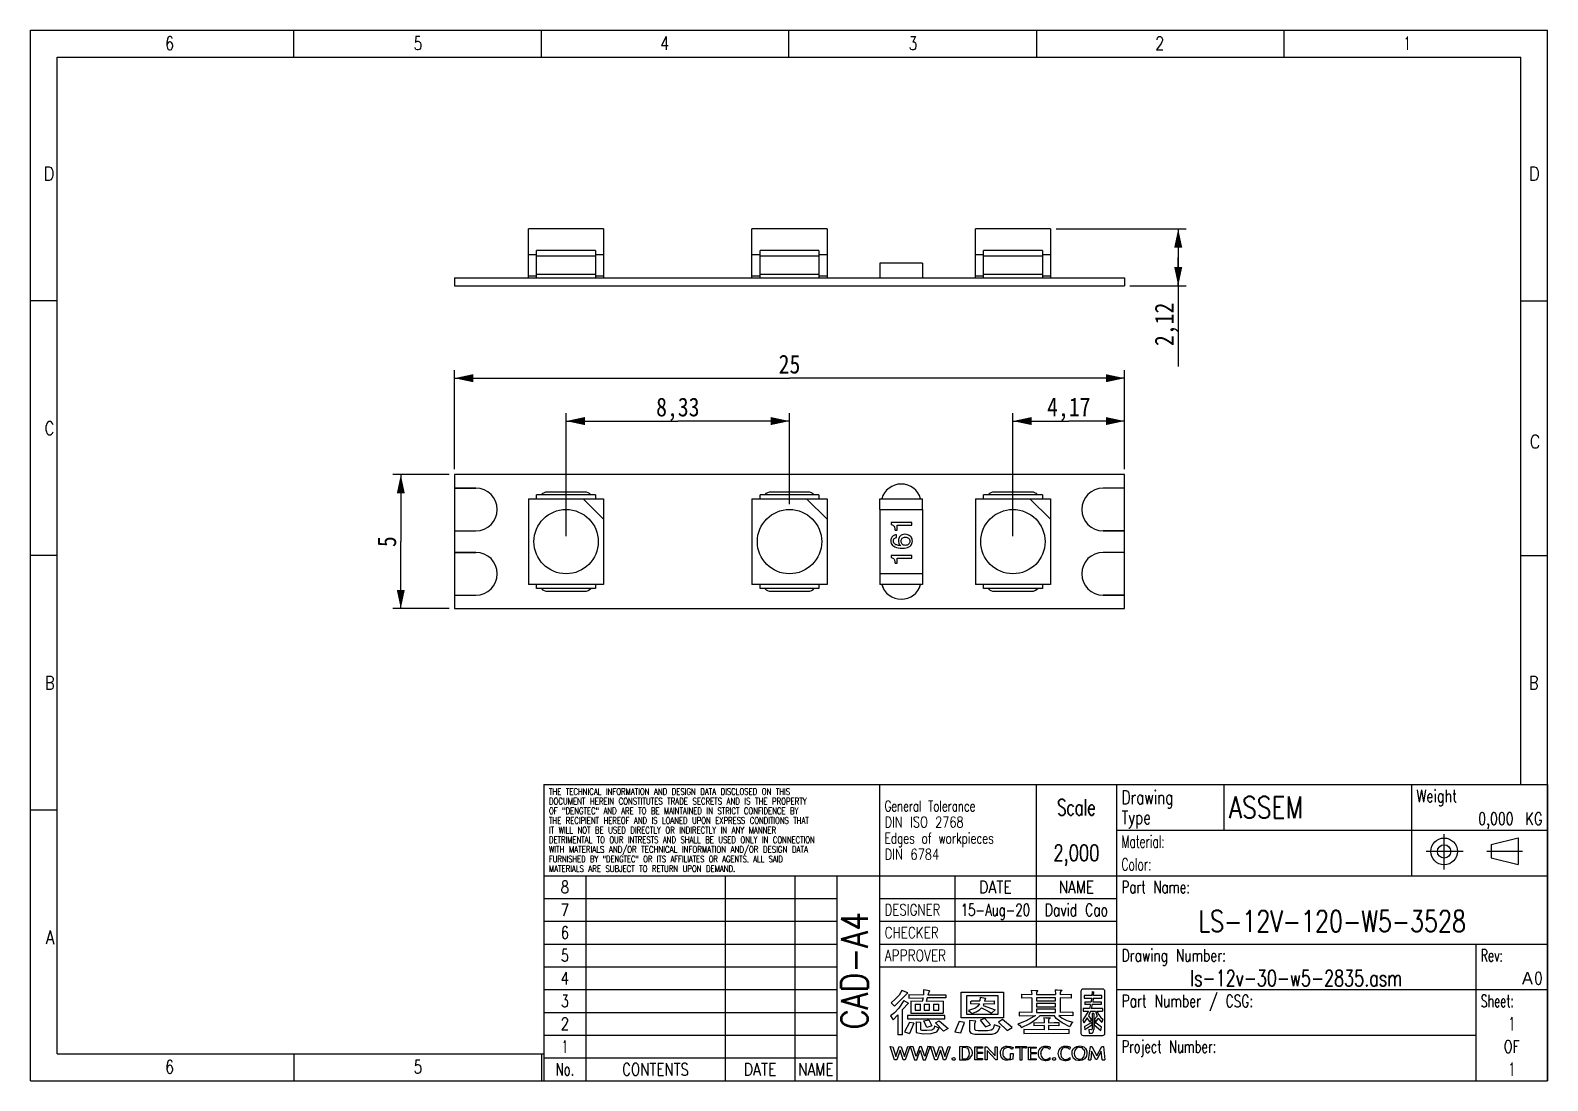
# Model space of a CAD drawing. Extents: x 1.4 to 58, y 1.4 to 40.6.
import ezdxf
from ezdxf.enums import TextEntityAlignment as Align

# ---------------------------------------------------------------- set-up
doc = ezdxf.new("R2010")
doc.units = 0
doc.header["$LTSCALE"] = 3.267
doc.layers.get('0').update_dxf_attribs({"linetype": 'CONTINUOUS'})
for name, color, linetype in [('38252', 7, 'CONTINUOUS'), ('LS-12V-120-W5-35284', 7, 'CONTINUOUS'), ('LS-12V-120-W5-35289', 7, 'CONTINUOUS'), ('LS-12V-120-W5-3528_PADS2', 7, 'CONTINUOUS'), ('LS-12V-120-W5-3528_PLATE2', 7, 'CONTINUOUS'), ('RES_1206_012', 7, 'CONTINUOUS'), ('RES_1206_032', 7, 'CONTINUOUS')]:
    doc.layers.add(name, color=color, linetype=linetype)
doc.styles.get("Standard").update_dxf_attribs({"font": 'SIMHEI.SHX', "width": 0.85})
doc.styles.add('TEXTSTYLE_2', font='TXT.TTF')
doc.styles.add('TEXTSTYLE_3', font='TXT.TTF')
doc.styles.add('TEXTSTYLE_4', font='TXT.TTF')
doc.styles.add('TEXTSTYLE_5', font='TXT.TTF')
doc.styles.add('TEXTSTYLE_6', font='TXT.TTF')
doc.styles.add('TEXTSTYLE_8', font='gdt', dxfattribs={"width": 0.55})
doc.dimstyles.get("Standard").update_dxf_attribs({"dimtxt": 2.5, "dimasz": 2.5, "dimexe": 1.25, "dimexo": 0.625, "dimtad": 1, "dimcen": 2.5, "dimazin": 3, "dimtfac": 1, "dimtmove": 0, "dimatfit": 3})

# ---------------------------------------------------------------- blocks, each defined once
blk = doc.blocks.new('SYMBOL_283_BL0', base_point=(37.478, 3.486))
at = {"layer": 'LS-12V-120-W5-35289', "color": 7}
for p, q in [((33.631, 4.186), (34.13, 4.684)), ((33.81, 4.594), (33.666, 4.438)), ((33.91, 4.761), (33.81, 4.594)), ((34.13, 4.684), (33.91, 4.761)), ((34.174, 4.612), (34.174, 4.485)), ((34.174, 4.612), (34.717, 4.603)), ((34.718, 4.79), (34.717, 4.603)), ((34.945, 4.759), (34.718, 4.79)), ((34.945, 4.759), (34.882, 4.603)), ((34.882, 4.603), (35.548, 4.608)), ((35.548, 4.608), (35.548, 4.486)), ((36.123, 3.751), (36.128, 4.699)), ((36.128, 4.699), (37.701, 4.702)), ((36.325, 4.572), (36.325, 3.877)), ((37.499, 4.572), (36.325, 4.572)), ((37.499, 3.877), (37.499, 4.572)), ((37.701, 4.702), (37.701, 3.751)), ((38.37, 4.632), (38.754, 4.615)), ((38.37, 4.632), (38.37, 4.483)), ((38.731, 4.776), (38.754, 4.615)), ((38.731, 4.776), (38.891, 4.761)), ((38.891, 4.761), (38.985, 4.76)), ((38.93, 4.678), (38.929, 4.615)), ((38.929, 4.615), (39.642, 4.615)), ((38.943, 4.718), (38.93, 4.678)), ((38.985, 4.76), (38.943, 4.718)), ((39.628, 4.796), (39.642, 4.615)), ((39.628, 4.796), (39.698, 4.788)), ((39.698, 4.788), (39.808, 4.78)), ((39.808, 4.78), (39.894, 4.779)), ((39.827, 4.721), (39.813, 4.682)), ((39.813, 4.682), (39.813, 4.614)), ((39.813, 4.614), (40.228, 4.631)), ((39.894, 4.779), (39.827, 4.721)), ((40.228, 4.631), (40.228, 4.482)), ((40.59, 4.737), (40.59, 3.166)), ((41.404, 4.816), (40.67, 4.816)), ((40.997, 4.582), (40.708, 4.582)), ((40.708, 4.582), (40.708, 4.48)), ((41.008, 4.731), (40.997, 4.582)), ((41.008, 4.731), (41.067, 4.713)), ((41.056, 4.582), (41.067, 4.713)), ((41.366, 4.582), (41.056, 4.582)), ((41.366, 4.48), (41.366, 4.582)), ((41.483, 3.166), (41.483, 4.737)), ((33.666, 4.438), (33.505, 4.309)), ((33.505, 4.309), (33.631, 4.186)), ((33.799, 4.101), (33.632, 3.931)), ((33.982, 4.39), (33.799, 4.101)), ((33.933, 4.059), (34.152, 4.291)), ((33.933, 3.106), (33.933, 4.059)), ((33.982, 4.39), (34.152, 4.291)), ((34.175, 4.485), (34.7, 4.496)), ((34.245, 4.366), (34.243, 3.924)), ((34.668, 4.355), (34.245, 4.366)), ((34.401, 4.251), (34.401, 4.037)), ((34.403, 4.251), (34.602, 4.251)), ((34.403, 4.037), (34.602, 4.037)), ((34.602, 4.037), (34.602, 4.251)), ((34.7, 4.497), (34.668, 4.355)), ((34.746, 4.251), (34.746, 4.037)), ((34.746, 4.251), (34.944, 4.251)), ((34.746, 4.037), (34.944, 4.037)), ((34.849, 4.495), (34.816, 4.354)), ((35.456, 4.365), (34.816, 4.354)), ((35.548, 4.486), (34.849, 4.495)), ((34.944, 4.037), (34.944, 4.251)), ((35.092, 4.251), (35.092, 4.037)), ((35.095, 4.251), (35.293, 4.251)), ((35.095, 4.037), (35.293, 4.037)), ((35.293, 4.037), (35.293, 4.251)), ((35.456, 4.365), (35.454, 3.924)), ((36.513, 4.05), (36.392, 4.021)), ((36.392, 4.021), (36.47, 3.962)), ((36.474, 4.364), (36.474, 4.262)), ((36.801, 4.272), (36.488, 4.259)), ((36.49, 4.383), (36.817, 4.381)), ((36.652, 4.104), (36.513, 4.05)), ((36.52, 3.907), (36.676, 3.968)), ((36.744, 4.177), (36.652, 4.104)), ((36.676, 3.968), (36.805, 4.046)), ((36.801, 4.272), (36.744, 4.177)), ((36.805, 4.046), (36.876, 4.114)), ((36.826, 4.512), (36.817, 4.381)), ((36.826, 4.512), (37.024, 4.484)), ((36.876, 4.114), (36.977, 4.072)), ((36.964, 4.272), (36.937, 4.206)), ((36.937, 4.206), (37.394, 4.046)), ((37.357, 4.259), (36.964, 4.272)), ((36.977, 4.072), (37.135, 3.995)), ((37.024, 4.484), (36.99, 4.372)), ((36.99, 4.372), (37.357, 4.384)), ((37.135, 3.995), (37.26, 3.921)), ((37.26, 3.921), (37.394, 4.046)), ((37.357, 4.384), (37.357, 4.259)), ((38.755, 4.497), (38.37, 4.483)), ((38.755, 4.497), (38.755, 3.942)), ((39.642, 4.497), (38.929, 4.497)), ((38.929, 4.497), (38.929, 4.382)), ((38.929, 4.382), (39.642, 4.382)), ((39.642, 4.286), (38.929, 4.286)), ((38.929, 4.286), (38.929, 4.161)), ((38.929, 4.161), (39.642, 4.161)), ((39.642, 4.065), (38.929, 4.065)), ((38.929, 4.065), (38.929, 3.943)), ((39.642, 4.382), (39.642, 4.497)), ((39.642, 4.161), (39.642, 4.286)), ((39.642, 3.943), (39.642, 4.065)), ((40.228, 4.482), (39.813, 4.497)), ((39.813, 4.497), (39.813, 3.942)), ((40.871, 3.988), (40.666, 3.67)), ((40.905, 4.091), (40.679, 4.091)), ((40.679, 4.091), (40.679, 3.988)), ((40.679, 3.988), (40.871, 3.988)), ((40.708, 4.48), (40.986, 4.48)), ((40.734, 4.347), (40.967, 4.347)), ((40.734, 4.347), (40.734, 4.244)), ((40.948, 4.244), (40.734, 4.244)), ((40.943, 3.988), (40.867, 3.817)), ((40.948, 4.244), (40.905, 4.091)), ((40.943, 3.988), (41.128, 3.988)), ((40.986, 4.48), (40.967, 4.347)), ((41.011, 4.244), (40.974, 4.091)), ((41.396, 4.091), (40.974, 4.091)), ((41.341, 4.244), (41.011, 4.244)), ((41.045, 4.48), (41.028, 4.347)), ((41.028, 4.347), (41.341, 4.347)), ((41.045, 4.48), (41.366, 4.48)), ((41.128, 3.988), (41.193, 3.806)), ((41.189, 3.988), (41.255, 3.856)), ((41.189, 3.988), (41.396, 3.988)), ((41.341, 4.347), (41.341, 4.244)), ((41.396, 4.091), (41.396, 3.988)), ((33.632, 3.931), (33.483, 3.816)), ((33.483, 3.816), (33.582, 3.675)), ((33.582, 3.675), (33.761, 3.859)), ((33.761, 3.859), (33.761, 3.106)), ((34.199, 3.573), (34.009, 3.221)), ((35.515, 3.827), (34.118, 3.829)), ((34.118, 3.829), (34.118, 3.702)), ((34.118, 3.702), (35.515, 3.705)), ((34.355, 3.551), (34.199, 3.573)), ((34.355, 3.551), (34.201, 3.165)), ((34.243, 3.924), (35.454, 3.924)), ((34.441, 3.597), (34.602, 3.587)), ((34.441, 3.597), (34.441, 3.196)), ((34.602, 3.587), (34.602, 3.301)), ((34.734, 3.635), (34.911, 3.676)), ((34.847, 3.389), (34.734, 3.635)), ((35.032, 3.442), (34.847, 3.389)), ((34.911, 3.676), (35.032, 3.442)), ((35.123, 3.429), (35.102, 3.33)), ((35.298, 3.36), (35.123, 3.429)), ((35.161, 3.553), (35.306, 3.636)), ((35.464, 3.244), (35.161, 3.553)), ((35.306, 3.636), (35.639, 3.351)), ((35.515, 3.707), (35.515, 3.827)), ((36.048, 3.611), (35.882, 3.224)), ((36.245, 3.575), (36.048, 3.611)), ((36.107, 3.188), (36.244, 3.573)), ((37.701, 3.751), (36.123, 3.751)), ((36.325, 3.877), (37.499, 3.877)), ((36.435, 3.645), (36.437, 3.253)), ((36.67, 3.624), (36.435, 3.645)), ((36.47, 3.962), (36.52, 3.907)), ((36.63, 3.537), (36.67, 3.624)), ((36.636, 3.314), (36.63, 3.537)), ((37.011, 3.722), (36.829, 3.662)), ((36.829, 3.662), (37.03, 3.405)), ((37.218, 3.478), (37.011, 3.722)), ((37.03, 3.405), (37.218, 3.478)), ((37.352, 3.489), (37.328, 3.373)), ((37.575, 3.406), (37.355, 3.488)), ((37.492, 3.244), (37.575, 3.406)), ((37.668, 3.678), (37.521, 3.588)), ((37.521, 3.588), (37.84, 3.271)), ((38.023, 3.38), (37.668, 3.678)), ((38.577, 3.642), (38.23, 3.506)), ((38.23, 3.506), (38.301, 3.467)), ((38.755, 3.942), (38.287, 3.959)), ((38.287, 3.959), (38.287, 3.815)), ((38.287, 3.815), (38.889, 3.833)), ((38.301, 3.467), (38.378, 3.385)), ((38.379, 3.385), (38.679, 3.534)), ((38.889, 3.833), (38.577, 3.642)), ((38.679, 3.534), (38.951, 3.72)), ((38.83, 3.577), (39.218, 3.563)), ((38.83, 3.577), (38.83, 3.444)), ((39.218, 3.459), (38.83, 3.444)), ((38.929, 3.943), (39.642, 3.943)), ((38.951, 3.72), (39.052, 3.818)), ((39.603, 3.818), (39.052, 3.818)), ((39.201, 3.755), (39.216, 3.621)), ((39.201, 3.755), (39.276, 3.748)), ((39.216, 3.621), (39.218, 3.563)), ((39.218, 3.459), (39.218, 3.296)), ((39.276, 3.748), (39.386, 3.744)), ((39.386, 3.658), (39.385, 3.564)), ((39.385, 3.564), (39.591, 3.568)), ((39.768, 3.444), (39.385, 3.458)), ((39.385, 3.458), (39.385, 3.296)), ((39.386, 3.744), (39.451, 3.742)), ((39.398, 3.694), (39.386, 3.658)), ((39.451, 3.742), (39.398, 3.694)), ((39.591, 3.568), (39.768, 3.576)), ((39.668, 3.726), (39.603, 3.818)), ((39.885, 3.557), (39.668, 3.726)), ((39.762, 3.833), (39.885, 3.729)), ((40.29, 3.814), (39.762, 3.833)), ((39.768, 3.576), (39.768, 3.444)), ((40.29, 3.959), (39.813, 3.942)), ((39.885, 3.729), (40.06, 3.643)), ((40.174, 3.412), (39.885, 3.557)), ((40.06, 3.643), (40.293, 3.585)), ((40.195, 3.47), (40.174, 3.412)), ((40.24, 3.536), (40.195, 3.47)), ((40.293, 3.585), (40.24, 3.536)), ((40.29, 3.959), (40.29, 3.814)), ((40.666, 3.67), (40.7, 3.561)), ((40.827, 3.739), (40.7, 3.561)), ((40.722, 3.416), (40.981, 3.576)), ((40.722, 3.416), (40.74, 3.302)), ((40.994, 3.47), (40.74, 3.302)), ((40.933, 3.587), (40.827, 3.739)), ((40.867, 3.817), (40.968, 3.685)), ((40.968, 3.685), (40.933, 3.587)), ((40.981, 3.576), (40.994, 3.47)), ((41.071, 3.908), (41.014, 3.908)), ((41.014, 3.908), (41.014, 3.381)), ((41.071, 3.908), (41.071, 3.314)), ((41.105, 3.578), (41.082, 3.48)), ((41.082, 3.48), (41.329, 3.277)), ((41.193, 3.806), (41.098, 3.693)), ((41.098, 3.693), (41.129, 3.598)), ((41.356, 3.397), (41.105, 3.578)), ((41.237, 3.732), (41.129, 3.598)), ((41.237, 3.732), (41.293, 3.656)), ((41.255, 3.856), (41.332, 3.762)), ((41.293, 3.656), (41.372, 3.574)), ((41.329, 3.277), (41.356, 3.397)), ((41.332, 3.762), (41.408, 3.701)), ((41.408, 3.701), (41.372, 3.574)), ((33.933, 3.106), (33.761, 3.106)), ((34.013, 3.22), (34.201, 3.165)), ((34.441, 3.196), (34.711, 3.154)), ((34.671, 3.276), (34.602, 3.301)), ((34.847, 3.269), (34.671, 3.276)), ((34.711, 3.154), (35.001, 3.158)), ((35.022, 3.279), (34.847, 3.269)), ((35.001, 3.158), (35.216, 3.224)), ((35.102, 3.33), (35.022, 3.279)), ((35.216, 3.224), (35.298, 3.36)), ((35.639, 3.351), (35.464, 3.244)), ((35.882, 3.224), (36.107, 3.188)), ((36.437, 3.253), (36.479, 3.179)), ((36.479, 3.179), (36.633, 3.138)), ((36.633, 3.138), (37.276, 3.14)), ((36.667, 3.278), (36.636, 3.314)), ((36.754, 3.262), (36.667, 3.278)), ((37.108, 3.261), (36.754, 3.262)), ((37.245, 3.28), (37.108, 3.261)), ((37.301, 3.317), (37.245, 3.28)), ((37.276, 3.14), (37.398, 3.168)), ((37.328, 3.373), (37.301, 3.317)), ((37.398, 3.168), (37.492, 3.244)), ((37.84, 3.271), (38.029, 3.383)), ((39.218, 3.296), (38.464, 3.311)), ((38.464, 3.311), (38.464, 3.165)), ((38.464, 3.165), (39.37, 3.179)), ((39.37, 3.179), (40.146, 3.165)), ((40.146, 3.311), (39.385, 3.296)), ((40.146, 3.165), (40.146, 3.311)), ((40.67, 3.086), (41.404, 3.086)), ((40.973, 3.295), (40.883, 3.307)), ((40.883, 3.307), (40.892, 3.175)), ((40.892, 3.175), (41.004, 3.172)), ((40.996, 3.306), (40.973, 3.295)), ((41.009, 3.33), (40.996, 3.306)), ((41.004, 3.172), (41.047, 3.216)), ((41.014, 3.381), (41.009, 3.33)), ((41.047, 3.216), (41.071, 3.314)), ((33.473, 2.67), (33.561, 2.669)), ((33.632, 2.174), (33.473, 2.67)), ((33.576, 2.669), (33.688, 2.298)), ((33.688, 2.298), (33.814, 2.67)), ((33.841, 2.54), (33.718, 2.174)), ((33.814, 2.67), (33.889, 2.669)), ((33.957, 2.174), (33.841, 2.54)), ((33.889, 2.669), (34.011, 2.303)), ((34.011, 2.303), (34.129, 2.67)), ((34.208, 2.669), (34.037, 2.174)), ((34.129, 2.67), (34.208, 2.669)), ((34.226, 2.67), (34.385, 2.174)), ((34.328, 2.669), (34.226, 2.67)), ((34.441, 2.298), (34.328, 2.669)), ((34.567, 2.669), (34.441, 2.298)), ((34.471, 2.174), (34.593, 2.54)), ((34.642, 2.669), (34.567, 2.669)), ((34.593, 2.54), (34.71, 2.174)), ((34.764, 2.303), (34.642, 2.669)), ((34.881, 2.67), (34.764, 2.303)), ((34.79, 2.174), (34.961, 2.669)), ((34.961, 2.669), (34.881, 2.67)), ((34.978, 2.67), (35.081, 2.669)), ((35.138, 2.174), (34.978, 2.67)), ((35.081, 2.669), (35.193, 2.298)), ((35.193, 2.298), (35.32, 2.67)), ((35.346, 2.54), (35.224, 2.174)), ((35.32, 2.67), (35.395, 2.669)), ((35.463, 2.174), (35.346, 2.54)), ((35.395, 2.669), (35.517, 2.303)), ((35.517, 2.303), (35.634, 2.67)), ((35.714, 2.669), (35.543, 2.174)), ((35.634, 2.67), (35.714, 2.669)), ((36.333, 2.67), (36.062, 2.669)), ((36.062, 2.669), (36.062, 2.181)), ((36.157, 2.634), (36.157, 2.214)), ((36.25, 2.633), (36.157, 2.633)), ((36.341, 2.619), (36.25, 2.633)), ((36.41, 2.654), (36.333, 2.67)), ((36.385, 2.589), (36.341, 2.619)), ((36.372, 2.254), (36.415, 2.329)), ((36.411, 2.532), (36.385, 2.589)), ((36.486, 2.599), (36.41, 2.654)), ((36.426, 2.462), (36.411, 2.532)), ((36.415, 2.329), (36.428, 2.425)), ((36.428, 2.425), (36.426, 2.462)), ((36.451, 2.24), (36.516, 2.339)), ((36.486, 2.599), (36.522, 2.526)), ((36.534, 2.442), (36.516, 2.339)), ((36.522, 2.526), (36.534, 2.442)), ((36.635, 2.663), (36.918, 2.663)), ((36.635, 2.181), (36.635, 2.663)), ((36.918, 2.617), (36.707, 2.617)), ((36.707, 2.617), (36.707, 2.458)), ((36.707, 2.458), (36.918, 2.458)), ((36.918, 2.413), (36.707, 2.413)), ((36.707, 2.413), (36.707, 2.224)), ((36.918, 2.663), (36.918, 2.617)), ((36.918, 2.458), (36.918, 2.413)), ((37.023, 2.181), (37.023, 2.669)), ((37.023, 2.669), (37.085, 2.669)), ((37.085, 2.669), (37.395, 2.328)), ((37.412, 2.181), (37.095, 2.532)), ((37.095, 2.532), (37.095, 2.181)), ((37.395, 2.328), (37.395, 2.669)), ((37.395, 2.669), (37.467, 2.669)), ((37.467, 2.669), (37.467, 2.181)), ((37.581, 2.484), (37.573, 2.414)), ((37.573, 2.414), (37.601, 2.292)), ((37.628, 2.585), (37.581, 2.484)), ((37.601, 2.292), (37.669, 2.214)), ((37.711, 2.648), (37.628, 2.585)), ((37.676, 2.47), (37.673, 2.422)), ((37.673, 2.422), (37.682, 2.35)), ((37.689, 2.52), (37.676, 2.47)), ((37.682, 2.35), (37.704, 2.296)), ((37.717, 2.57), (37.689, 2.52)), ((37.704, 2.296), (37.746, 2.243)), ((37.782, 2.67), (37.711, 2.648)), ((37.77, 2.615), (37.717, 2.57)), ((37.85, 2.643), (37.77, 2.615)), ((37.838, 2.678), (37.782, 2.67)), ((37.838, 2.678), (37.947, 2.673)), ((37.912, 2.637), (37.85, 2.643)), ((38.014, 2.575), (37.912, 2.637)), ((37.947, 2.673), (38.062, 2.634)), ((37.967, 2.224), (37.967, 2.408)), ((37.967, 2.408), (38.056, 2.408)), ((38.039, 2.575), (38.014, 2.575)), ((38.062, 2.634), (38.039, 2.575)), ((38.056, 2.408), (38.055, 2.202)), ((38.146, 2.674), (38.556, 2.675)), ((38.146, 2.674), (38.146, 2.623)), ((38.146, 2.623), (38.175, 2.623)), ((38.175, 2.623), (38.305, 2.639)), ((38.305, 2.639), (38.305, 2.174)), ((38.397, 2.174), (38.397, 2.639)), ((38.397, 2.639), (38.527, 2.623)), ((38.527, 2.623), (38.556, 2.623)), ((38.556, 2.675), (38.555, 2.626)), ((38.631, 2.656), (38.914, 2.656)), ((38.631, 2.174), (38.631, 2.656)), ((38.914, 2.61), (38.703, 2.61)), ((38.703, 2.61), (38.703, 2.451)), ((38.703, 2.451), (38.914, 2.451)), ((38.914, 2.406), (38.703, 2.406)), ((38.703, 2.406), (38.703, 2.217)), ((38.914, 2.656), (38.914, 2.61)), ((38.914, 2.451), (38.914, 2.406)), ((38.99, 2.419), (38.99, 2.418)), ((39.093, 2.418), (39.093, 2.427)), ((39.287, 2.675), (39.258, 2.674)), ((39.272, 2.644), (39.276, 2.644)), ((39.276, 2.644), (39.284, 2.643)), ((39.284, 2.643), (39.292, 2.642)), ((39.292, 2.642), (39.322, 2.635)), ((39.347, 2.671), (39.316, 2.673)), ((39.377, 2.668), (39.347, 2.671)), ((39.379, 2.606), (39.406, 2.584)), ((39.406, 2.584), (39.441, 2.584)), ((39.441, 2.584), (39.458, 2.64)), ((39.732, 2.419), (39.732, 2.418)), ((39.835, 2.418), (39.835, 2.427)), ((40.029, 2.675), (40, 2.674)), ((40.014, 2.644), (40.018, 2.644)), ((40.018, 2.644), (40.026, 2.643)), ((40.026, 2.643), (40.034, 2.642)), ((40.034, 2.642), (40.064, 2.635)), ((40.089, 2.671), (40.057, 2.673)), ((40.119, 2.668), (40.089, 2.671)), ((40.121, 2.606), (40.148, 2.584)), ((40.148, 2.584), (40.183, 2.584)), ((40.183, 2.584), (40.2, 2.64)), ((40.255, 2.494), (40.245, 2.418)), ((40.245, 2.418), (40.248, 2.372)), ((40.248, 2.372), (40.26, 2.322)), ((40.294, 2.575), (40.255, 2.494)), ((40.26, 2.322), (40.305, 2.248)), ((40.298, 2.579), (40.358, 2.641)), ((40.348, 2.423), (40.372, 2.522)), ((40.363, 2.324), (40.348, 2.423)), ((40.358, 2.641), (40.435, 2.675)), ((40.363, 2.324), (40.38, 2.285)), ((40.372, 2.522), (40.422, 2.605)), ((40.433, 2.226), (40.38, 2.285)), ((40.472, 2.642), (40.422, 2.605)), ((40.435, 2.675), (40.513, 2.686)), ((40.533, 2.656), (40.472, 2.642)), ((40.611, 2.681), (40.513, 2.686)), ((40.533, 2.656), (40.61, 2.637)), ((40.686, 2.285), (40.605, 2.208)), ((40.652, 2.609), (40.61, 2.637)), ((40.713, 2.649), (40.611, 2.681)), ((40.691, 2.562), (40.652, 2.609)), ((40.704, 2.324), (40.686, 2.285)), ((40.691, 2.562), (40.71, 2.521)), ((40.724, 2.423), (40.704, 2.324)), ((40.71, 2.521), (40.722, 2.473)), ((40.713, 2.649), (40.76, 2.606)), ((40.722, 2.473), (40.724, 2.423)), ((40.744, 2.23), (40.808, 2.315)), ((40.76, 2.606), (40.788, 2.569)), ((40.818, 2.496), (40.788, 2.569)), ((40.808, 2.315), (40.827, 2.408)), ((40.827, 2.408), (40.818, 2.496)), ((40.878, 2.174), (40.947, 2.675)), ((40.947, 2.675), (40.998, 2.675)), ((40.988, 2.496), (40.959, 2.174)), ((41.146, 2.185), (40.988, 2.496)), ((40.998, 2.675), (41.184, 2.321)), ((41.184, 2.321), (41.374, 2.675)), ((41.35, 2.502), (41.187, 2.185)), ((41.38, 2.174), (41.35, 2.502)), ((41.374, 2.675), (41.426, 2.675)), ((41.426, 2.675), (41.483, 2.174)), ((33.718, 2.174), (33.632, 2.174)), ((34.037, 2.174), (33.957, 2.174)), ((34.385, 2.174), (34.471, 2.174)), ((34.71, 2.174), (34.79, 2.174)), ((35.224, 2.174), (35.138, 2.174)), ((35.543, 2.174), (35.463, 2.174)), ((35.783, 2.206), (35.791, 2.239)), ((35.798, 2.177), (35.783, 2.206)), ((35.791, 2.239), (35.826, 2.258)), ((35.826, 2.168), (35.798, 2.177)), ((35.826, 2.258), (35.859, 2.259)), ((35.873, 2.171), (35.826, 2.168)), ((35.859, 2.259), (35.889, 2.244)), ((35.898, 2.192), (35.873, 2.171)), ((35.889, 2.244), (35.902, 2.221)), ((35.902, 2.221), (35.898, 2.192)), ((36.062, 2.181), (36.296, 2.181)), ((36.157, 2.214), (36.234, 2.214)), ((36.234, 2.214), (36.312, 2.221)), ((36.302, 2.181), (36.367, 2.191)), ((36.312, 2.221), (36.372, 2.254)), ((36.367, 2.191), (36.451, 2.24)), ((36.918, 2.181), (36.635, 2.181)), ((36.707, 2.224), (36.918, 2.224)), ((36.918, 2.224), (36.918, 2.181)), ((37.095, 2.181), (37.023, 2.181)), ((37.467, 2.181), (37.412, 2.181)), ((37.669, 2.214), (37.766, 2.175)), ((37.808, 2.207), (37.746, 2.243)), ((37.766, 2.175), (37.845, 2.17)), ((37.866, 2.196), (37.808, 2.207)), ((37.96, 2.179), (37.845, 2.17)), ((37.919, 2.203), (37.866, 2.196)), ((37.919, 2.203), (37.967, 2.224)), ((38.055, 2.202), (37.96, 2.179)), ((38.305, 2.174), (38.397, 2.174)), ((38.914, 2.174), (38.631, 2.174)), ((38.703, 2.217), (38.914, 2.217)), ((38.914, 2.217), (38.914, 2.174)), ((39.25, 2.156), (39.279, 2.156)), ((39.279, 2.156), (39.299, 2.157)), ((39.299, 2.157), (39.319, 2.159)), ((39.319, 2.159), (39.339, 2.163)), ((39.339, 2.163), (39.36, 2.167)), ((39.36, 2.167), (39.365, 2.169)), ((39.365, 2.169), (39.371, 2.17)), ((39.371, 2.17), (39.401, 2.18)), ((39.401, 2.18), (39.411, 2.185)), ((39.411, 2.185), (39.421, 2.19)), ((39.447, 2.247), (39.418, 2.246)), ((39.421, 2.19), (39.431, 2.196)), ((39.431, 2.196), (39.441, 2.202)), ((39.441, 2.202), (39.447, 2.247)), ((39.528, 2.198), (39.531, 2.23)), ((39.541, 2.177), (39.528, 2.198)), ((39.531, 2.23), (39.547, 2.251)), ((39.57, 2.168), (39.541, 2.177)), ((39.547, 2.251), (39.57, 2.258)), ((39.57, 2.258), (39.602, 2.259)), ((39.601, 2.168), (39.57, 2.168)), ((39.616, 2.171), (39.601, 2.168)), ((39.602, 2.259), (39.626, 2.25)), ((39.636, 2.185), (39.616, 2.171)), ((39.626, 2.25), (39.643, 2.23)), ((39.646, 2.212), (39.636, 2.185)), ((39.643, 2.23), (39.646, 2.212)), ((39.992, 2.156), (40.021, 2.156)), ((40.021, 2.156), (40.041, 2.157)), ((40.041, 2.157), (40.061, 2.159)), ((40.061, 2.159), (40.081, 2.163)), ((40.081, 2.163), (40.102, 2.167)), ((40.102, 2.167), (40.107, 2.169)), ((40.107, 2.169), (40.113, 2.17)), ((40.113, 2.17), (40.143, 2.18)), ((40.143, 2.18), (40.153, 2.185)), ((40.153, 2.185), (40.163, 2.19)), ((40.188, 2.247), (40.16, 2.246)), ((40.163, 2.19), (40.173, 2.196)), ((40.173, 2.196), (40.183, 2.202)), ((40.183, 2.202), (40.188, 2.247)), ((40.305, 2.248), (40.335, 2.222)), ((40.335, 2.222), (40.402, 2.183)), ((40.402, 2.183), (40.485, 2.163)), ((40.537, 2.19), (40.433, 2.226)), ((40.485, 2.163), (40.556, 2.162)), ((40.605, 2.208), (40.537, 2.19)), ((40.556, 2.162), (40.654, 2.179)), ((40.654, 2.179), (40.701, 2.201)), ((40.701, 2.201), (40.744, 2.23)), ((40.878, 2.174), (40.959, 2.174)), ((41.187, 2.185), (41.146, 2.185)), ((41.38, 2.174), (41.483, 2.174))]:
    blk.add_line(p, q, dxfattribs=at)
for centre, radius, start, end in [((40.67, 4.737), 0.0799, 90, 180), ((41.404, 4.737), 0.0799, 0, 90), ((40.67, 3.166), 0.0799, 180, 270), ((41.404, 3.166), 0.0799, 270, 360), ((39.24, 2.421), 0.25, 158.0467, 180.3952), ((39.282, 2.413), 0.293, 179.1046, 200.8922), ((39.26, 2.41), 0.273, 136.7287, 157.5392), ((39.236, 2.405), 0.246, 202.8963, 250.0701), ((39.23, 2.439), 0.232, 111.1471, 136.841), ((39.349, 2.431), 0.256, 160.119, 180.9693), ((39.442, 2.42), 0.349, 180.1894, 197.9684), ((39.29, 2.45), 0.194, 135.1351, 159.4747), ((39.258, 2.36), 0.155, 197.9155, 229.0523), ((39.253, 2.37), 0.304, 89.1542, 110.4525), ((39.291, 2.452), 0.194, 95.5685, 135.5687), ((39.297, 2.743), 0.0691, 260.9564, 273.018), ((39.312, 2.748), 0.075, 261.6919, 272.7717), ((39.258, 2.437), 0.207, 63.4314, 72.1964), ((39.257, 2.435), 0.209, 54.3712, 63.3981), ((39.337, 2.406), 0.265, 68.5873, 81.3424), ((39.369, 2.497), 0.168, 58.0891, 67.5455), ((39.982, 2.421), 0.25, 158.0467, 180.3952), ((40.024, 2.413), 0.293, 179.1046, 200.8922), ((40.002, 2.41), 0.273, 136.7287, 157.5392), ((39.978, 2.405), 0.246, 202.8963, 250.0701), ((39.972, 2.439), 0.232, 111.1471, 136.841), ((40.091, 2.431), 0.256, 160.119, 180.9693), ((40.184, 2.42), 0.349, 180.1894, 197.9684), ((40.032, 2.45), 0.194, 135.1351, 159.4747), ((40, 2.36), 0.155, 197.9155, 229.0523), ((39.995, 2.37), 0.304, 89.1542, 110.4525), ((40.033, 2.452), 0.194, 95.5685, 135.5687), ((40.039, 2.743), 0.0691, 260.9564, 273.018), ((40.054, 2.748), 0.075, 261.6919, 272.7717), ((40, 2.437), 0.208, 54.329, 72.1869), ((40.079, 2.406), 0.265, 68.5873, 81.3424), ((40.111, 2.497), 0.168, 58.0891, 67.5455), ((39.248, 2.441), 0.285, 250.2982, 270.5014), ((39.302, 2.411), 0.223, 229.1447, 246.9842), ((39.291, 2.389), 0.198, 247.3414, 266.3689), ((39.259, 2.453), 0.263, 274.3561, 282.4978), ((39.267, 2.417), 0.226, 282.3564, 291.9904), ((39.267, 2.431), 0.239, 290.9261, 300.3826), ((39.28, 2.41), 0.214, 300.1226, 310.0864), ((39.99, 2.441), 0.285, 250.2982, 270.5014), ((40.044, 2.411), 0.223, 229.1447, 246.9842), ((40.033, 2.389), 0.198, 247.3414, 266.3689), ((40.001, 2.453), 0.263, 274.3561, 282.4978), ((40.009, 2.417), 0.226, 282.3564, 291.9904), ((40.008, 2.431), 0.239, 290.9261, 300.3826), ((40.022, 2.41), 0.214, 300.1226, 310.0864)]:
    blk.add_arc(centre, radius, start, end, dxfattribs=at)
blk = doc.blocks.new('_FILLED')
at = {"color": 0, "linetype": 'BYBLOCK'}
blk.add_solid([(0, 0), (-1, 0.214), (-1, -0.214)], dxfattribs=at)
blk = doc.blocks.new('*D0')
at = {"layer": 'LS-12V-120-W5-35284', "color": 3}
for p, q in [((17.219, 24.217), (17.219, 27.917)), ((42.219, 24.217), (42.219, 27.917)), ((17.219, 27.617), (29.719, 27.617)), ((42.219, 27.617), (29.719, 27.617))]:
    blk.add_line(p, q, dxfattribs=at)
at = {"layer": 'LS-12V-120-W5-35284', "color": 3, "xscale": 0.7, "yscale": 0.7, "zscale": 0.7}
for p, rotation in [((17.219, 27.617), 180), ((42.219, 27.617), 360)]:
    blk.add_blockref('_FILLED', p, dxfattribs=dict(at, rotation=rotation))
at = {"layer": 'LS-12V-120-W5-35284', "color": 3, "width": 0.85}
blk.add_text('25', height=0.7, dxfattribs=at).set_placement((29.719, 27.792), align=Align.CENTER)
blk = doc.blocks.new('*D1')
at = {"layer": 'LS-12V-120-W5-35284', "color": 3}
for p, q in [((17.019, 24.017), (14.919, 24.017)), ((15.219, 24.017), (15.219, 21.517)), ((15.219, 19.017), (15.219, 21.517)), ((17.019, 19.017), (14.919, 19.017))]:
    blk.add_line(p, q, dxfattribs=at)
at = {"layer": 'LS-12V-120-W5-35284', "color": 3, "xscale": 0.7, "yscale": 0.7, "zscale": 0.7}
for p, rotation in [((15.219, 24.017), 90), ((15.219, 19.017), 270)]:
    blk.add_blockref('_FILLED', p, dxfattribs=dict(at, rotation=rotation))
at = {"layer": 'LS-12V-120-W5-35284', "color": 3, "width": 0.85}
blk.add_text('5', height=0.7, rotation=90, dxfattribs=at).set_placement((15.044, 21.517), align=Align.CENTER)
blk = doc.blocks.new('*D2')
at = {"layer": 'LS-12V-120-W5-35284', "color": 3}
for p, q in [((38.053, 21.717), (38.053, 26.317)), ((42.219, 24.217), (42.219, 26.317)), ((38.053, 26.017), (40.136, 26.017)), ((42.219, 26.017), (40.136, 26.017))]:
    blk.add_line(p, q, dxfattribs=at)
at = {"layer": 'LS-12V-120-W5-35284', "color": 3, "xscale": 0.7, "yscale": 0.7, "zscale": 0.7, "rotation": 180}
blk.add_blockref('_FILLED', (38.053, 26.017), dxfattribs=at)
at = {"layer": 'LS-12V-120-W5-35284', "color": 3, "xscale": 0.7, "yscale": 0.7, "zscale": 0.7}
blk.add_blockref('_FILLED', (42.219, 26.017), dxfattribs=at)
at = {"layer": 'LS-12V-120-W5-35284', "color": 3, "width": 0.85}
blk.add_text('4,17', height=0.7, dxfattribs=at).set_placement((40.136, 26.192), align=Align.CENTER)
blk = doc.blocks.new('*D3')
at = {"layer": 'LS-12V-120-W5-35284', "color": 3}
for p, q in [((21.386, 21.717), (21.386, 26.317)), ((29.719, 22.917), (29.719, 26.317)), ((21.386, 26.017), (25.553, 26.017)), ((29.719, 26.017), (25.553, 26.017))]:
    blk.add_line(p, q, dxfattribs=at)
at = {"layer": 'LS-12V-120-W5-35284', "color": 3, "xscale": 0.7, "yscale": 0.7, "zscale": 0.7, "rotation": 180}
blk.add_blockref('_FILLED', (21.386, 26.017), dxfattribs=at)
at = {"layer": 'LS-12V-120-W5-35284', "color": 3, "xscale": 0.7, "yscale": 0.7, "zscale": 0.7}
blk.add_blockref('_FILLED', (29.719, 26.017), dxfattribs=at)
at = {"layer": 'LS-12V-120-W5-35284', "color": 3, "width": 0.85}
blk.add_text('8,33', height=0.7, dxfattribs=at).set_placement((25.553, 26.192), align=Align.CENTER)
blk = doc.blocks.new('*D4')
at = {"layer": 'LS-12V-120-W5-35284', "color": 3}
for p, q in [((39.669, 33.189), (44.519, 33.189)), ((44.219, 33.189), (44.219, 32.127)), ((44.219, 31.064), (44.219, 32.127)), ((44.219, 32.127), (44.219, 28.057)), ((42.419, 31.064), (44.519, 31.064))]:
    blk.add_line(p, q, dxfattribs=at)
at = {"layer": 'LS-12V-120-W5-35284', "color": 3, "xscale": 0.7, "yscale": 0.7, "zscale": 0.7}
for p, rotation in [((44.219, 33.189), 90), ((44.219, 31.064), 270)]:
    blk.add_blockref('_FILLED', p, dxfattribs=dict(at, rotation=rotation))
at = {"layer": 'LS-12V-120-W5-35284', "color": 3, "width": 0.85}
blk.add_text('2,12', height=0.7, rotation=90, dxfattribs=at).set_placement((44.044, 30.437), align=Align.RIGHT)

msp = doc.modelspace()

# ---------------------------------------------------------------- linework, layer by layer
at = {"layer": '38252', "color": 7}
for p, q in [((19.986, 31.364), (19.986, 33.189)), ((22.786, 33.189), (19.986, 33.189)), ((22.786, 33.189), (22.786, 31.364)), ((28.319, 31.364), (28.319, 33.189)), ((31.119, 33.189), (28.319, 33.189)), ((31.119, 33.189), (31.119, 31.364)), ((39.453, 33.189), (36.653, 33.189)), ((36.653, 31.364), (36.653, 33.189)), ((39.453, 33.189), (39.453, 31.364)), ((20.286, 31.364), (20.286, 32.383)), ((22.486, 32.383), (20.286, 32.383)), ((22.486, 32.383), (22.486, 31.364)), ((28.619, 31.364), (28.619, 32.383)), ((30.819, 32.383), (28.619, 32.383)), ((30.819, 32.383), (30.819, 31.364)), ((39.153, 32.383), (36.953, 32.383)), ((36.953, 31.364), (36.953, 32.383)), ((39.153, 32.383), (39.153, 31.364)), ((19.986, 32.239), (20.286, 32.239)), ((20.286, 32.189), (22.486, 32.189)), ((22.486, 32.239), (22.786, 32.239)), ((28.319, 32.239), (28.619, 32.239)), ((28.619, 32.189), (30.819, 32.189)), ((30.819, 32.239), (31.119, 32.239)), ((36.653, 32.239), (36.953, 32.239)), ((36.953, 32.189), (39.153, 32.189)), ((39.153, 32.239), (39.453, 32.239)), ((19.986, 31.44), (20.286, 31.44)), ((22.486, 31.489), (20.286, 31.489)), ((22.486, 31.44), (22.786, 31.44)), ((28.319, 31.44), (28.619, 31.44)), ((30.819, 31.489), (28.619, 31.489)), ((30.819, 31.44), (31.119, 31.44)), ((36.653, 31.44), (36.953, 31.44)), ((39.153, 31.489), (36.953, 31.489)), ((39.153, 31.44), (39.453, 31.44)), ((20.286, 23.117), (20.286, 23.267)), ((22.486, 23.267), (20.286, 23.267)), ((22.486, 23.267), (22.486, 23.117)), ((28.619, 23.117), (28.619, 23.267)), ((30.819, 23.267), (28.619, 23.267)), ((30.819, 23.267), (30.819, 23.117)), ((39.153, 23.267), (36.953, 23.267)), ((36.953, 23.117), (36.953, 23.267)), ((39.153, 23.267), (39.153, 23.117)), ((19.986, 23.117), (19.986, 19.917)), ((19.986, 23.117), (22.786, 23.117)), ((22.786, 22.351), (22.02, 23.117)), ((22.786, 23.117), (22.786, 19.917)), ((28.319, 23.117), (28.319, 19.917)), ((28.319, 23.117), (31.119, 23.117)), ((31.119, 22.351), (30.353, 23.117)), ((31.119, 23.117), (31.119, 19.917)), ((36.653, 23.117), (39.453, 23.117)), ((36.653, 23.117), (36.653, 19.917)), ((39.453, 22.351), (38.687, 23.117)), ((39.453, 23.117), (39.453, 19.917)), ((22.786, 19.917), (19.986, 19.917)), ((20.286, 19.767), (20.286, 19.917)), ((22.486, 19.917), (22.486, 19.767)), ((31.119, 19.917), (28.319, 19.917)), ((28.619, 19.767), (28.619, 19.917)), ((30.819, 19.917), (30.819, 19.767)), ((39.453, 19.917), (36.653, 19.917)), ((36.953, 19.767), (36.953, 19.917)), ((39.153, 19.917), (39.153, 19.767)), ((22.486, 19.767), (20.286, 19.767)), ((30.819, 19.767), (28.619, 19.767)), ((39.153, 19.767), (36.953, 19.767))]:
    msp.add_line(p, q, dxfattribs=at)
for centre in [(21.386, 21.517), (29.719, 21.517), (38.053, 21.517)]:
    msp.add_circle(centre, 1.2, dxfattribs=at)
at = {"layer": 'LS-12V-120-W5-35289', "color": 7}
for p, q in [((1.4, 1.4), (1.4, 40.6)), ((1.4, 40.6), (58, 40.6)), ((11.233, 39.6), (11.233, 40.6)), ((20.467, 39.6), (20.467, 40.6)), ((29.7, 39.6), (29.7, 40.6)), ((38.933, 40.6), (38.933, 39.6)), ((48.167, 39.6), (48.167, 40.6)), ((58, 1.4), (58, 40.6)), ((2.4, 2.4), (2.4, 39.6)), ((2.4, 39.6), (57, 39.6)), ((57, 12.45), (57, 39.6)), ((2.4, 30.5), (1.4, 30.5)), ((57, 30.5), (58, 30.5)), ((2.4, 21), (1.4, 21)), ((57, 21), (58, 21)), ((2.4, 11.5), (1.4, 11.5)), ((2.4, 2.4), (20.56, 2.4)), ((11.233, 2.4), (11.233, 1.4)), ((20.467, 2.4), (20.467, 1.4)), ((1.4, 1.4), (58, 1.4))]:
    msp.add_line(p, q, dxfattribs=at)
at = {"layer": 'LS-12V-120-W5-35289', "color": 3}
for p, q in [((20.56, 12.45), (58, 12.45)), ((20.56, 12.45), (20.56, 1.4)), ((33.08, 12.45), (33.08, 1.4)), ((38.92, 12.45), (38.92, 5.65)), ((41.92, 12.45), (41.92, 1.4)), ((45.92, 12.45), (45.92, 10.75)), ((52.92, 12.45), (52.92, 9.05)), ((58, 12.45), (58, 1.4)), ((41.92, 10.75), (58, 10.75)), ((54.143, 9.283), (54.14, 10.596)), ((55.899, 10.212), (56.899, 10.462)), ((55.899, 10.212), (55.899, 9.712)), ((56.899, 10.462), (56.899, 9.462)), ((54.843, 9.955), (53.473, 9.955)), ((57.06, 9.955), (55.73, 9.955)), ((55.899, 9.712), (56.899, 9.462)), ((20.56, 9.05), (58, 9.05)), ((22.12, 9.05), (22.12, 1.4)), ((27.32, 9.05), (27.32, 1.4)), ((29.92, 9.05), (29.92, 1.4)), ((31.48, 9.05), (31.48, 1.4)), ((35.88, 9.05), (35.88, 5.65)), ((20.56, 8.2), (31.48, 8.2)), ((33.08, 8.2), (41.92, 8.2)), ((20.56, 7.35), (31.48, 7.35)), ((33.08, 7.35), (41.92, 7.35)), ((20.56, 6.5), (31.48, 6.5)), ((33.08, 6.5), (58, 6.5)), ((55.32, 6.5), (55.32, 1.4)), ((20.56, 5.65), (31.48, 5.65)), ((33.08, 5.65), (41.92, 5.65)), ((20.56, 4.8), (31.48, 4.8)), ((41.92, 4.8), (58, 4.8)), ((20.56, 3.95), (31.48, 3.95)), ((20.56, 3.1), (31.48, 3.1)), ((41.92, 3.1), (55.32, 3.1)), ((20.56, 2.25), (31.48, 2.25)), ((20.56, 1.4), (58, 1.4))]:
    msp.add_line(p, q, dxfattribs=at)
for radius in [0.5, 0.25]:
    msp.add_circle((54.139, 9.955), radius, dxfattribs=at)
at = {"layer": 'LS-12V-120-W5-3528_PADS2', "color": 7}
for p, q in [((17.219, 23.517), (17.219, 21.917)), ((18.019, 23.517), (17.219, 23.517)), ((22.086, 23.367), (20.686, 23.367)), ((30.419, 23.367), (29.019, 23.367)), ((38.753, 23.367), (37.353, 23.367)), ((42.219, 23.517), (41.419, 23.517)), ((42.219, 21.917), (42.219, 23.517)), ((17.219, 21.917), (18.019, 21.917)), ((41.419, 21.917), (42.219, 21.917)), ((17.219, 21.117), (17.219, 19.517)), ((18.019, 21.117), (17.219, 21.117)), ((42.219, 21.117), (41.419, 21.117)), ((42.219, 19.517), (42.219, 21.117)), ((17.219, 19.517), (18.019, 19.517)), ((20.686, 19.667), (22.086, 19.667)), ((29.019, 19.667), (30.419, 19.667)), ((37.353, 19.667), (38.753, 19.667)), ((41.419, 19.517), (42.219, 19.517))]:
    msp.add_line(p, q, dxfattribs=at)
for centre, radius, start, end in [((18.019, 22.717), 0.8, 270, 90), ((20.686, 23.067), 0.3, 90, 137.7572), ((22.086, 23.067), 0.3, 42.2428, 90), ((29.019, 23.067), 0.3, 90, 137.7572), ((30.419, 23.067), 0.3, 42.2428, 90), ((33.886, 22.917), 0.75, 15.483, 164.517), ((37.353, 23.067), 0.3, 90, 137.7572), ((38.753, 23.067), 0.3, 42.2428, 90), ((41.419, 22.717), 0.8, 90, 270), ((18.019, 20.317), 0.8, 270, 90), ((41.419, 20.317), 0.8, 90, 270), ((33.886, 20.117), 0.75, 195.5011, 344.4989), ((20.686, 19.967), 0.3, 222.2428, 270), ((22.086, 19.967), 0.3, 270, 317.7572), ((29.019, 19.967), 0.3, 222.2428, 270), ((30.419, 19.967), 0.3, 270, 317.7572), ((37.353, 19.967), 0.3, 222.2428, 270), ((38.753, 19.967), 0.3, 270, 317.7572)]:
    msp.add_arc(centre, radius, start, end, dxfattribs=at)
at = {"layer": 'LS-12V-120-W5-3528_PLATE2', "color": 7}
for p, q in [((17.219, 31.364), (17.219, 31.064)), ((17.219, 31.364), (42.219, 31.364)), ((42.219, 31.364), (42.219, 31.064)), ((17.219, 31.064), (42.219, 31.064)), ((17.219, 24.017), (17.219, 23.517)), ((42.219, 24.017), (17.219, 24.017)), ((42.219, 23.517), (42.219, 24.017)), ((17.219, 23.517), (18.019, 23.517)), ((22.086, 23.367), (20.686, 23.367)), ((30.419, 23.367), (29.019, 23.367)), ((38.753, 23.367), (37.353, 23.367)), ((42.219, 23.517), (41.419, 23.517)), ((17.219, 21.917), (17.219, 21.117)), ((17.219, 21.917), (18.019, 21.917)), ((42.219, 21.917), (41.419, 21.917)), ((42.219, 21.117), (42.219, 21.917)), ((17.219, 21.117), (18.019, 21.117)), ((42.219, 21.117), (41.419, 21.117)), ((17.219, 19.517), (17.219, 19.017)), ((17.219, 19.517), (18.019, 19.517)), ((20.686, 19.667), (22.086, 19.667)), ((29.019, 19.667), (30.419, 19.667)), ((37.353, 19.667), (38.753, 19.667)), ((42.219, 19.517), (41.419, 19.517)), ((42.219, 19.017), (42.219, 19.517)), ((17.219, 19.017), (42.219, 19.017))]:
    msp.add_line(p, q, dxfattribs=at)
for centre, radius, start, end in [((18.019, 22.717), 0.8, 270, 90), ((20.686, 23.067), 0.3, 90, 138.5858), ((22.086, 23.067), 0.3, 42.3983, 90), ((29.019, 23.067), 0.3, 90, 138.5858), ((30.419, 23.067), 0.3, 42.3983, 90), ((33.886, 22.917), 0.75, 15.5154, 164.4846), ((37.353, 23.067), 0.3, 90, 138.5858), ((38.753, 23.067), 0.3, 42.3983, 90), ((41.419, 22.717), 0.8, 90, 270), ((18.019, 20.317), 0.8, 270, 90), ((41.419, 20.317), 0.8, 90, 270), ((33.886, 20.117), 0.75, 195.5333, 344.4667), ((20.686, 19.967), 0.3, 222.3983, 270), ((22.086, 19.967), 0.3, 270, 318.5858), ((29.019, 19.967), 0.3, 222.3983, 270), ((30.419, 19.967), 0.3, 270, 318.5858), ((37.353, 19.967), 0.3, 222.3983, 270), ((38.753, 19.967), 0.3, 270, 318.5858)]:
    msp.add_arc(centre, radius, start, end, dxfattribs=at)
at = {"layer": 'RES_1206_012', "color": 7}
for p, q in [((34.686, 31.914), (33.086, 31.914)), ((33.086, 31.914), (33.086, 31.364)), ((34.686, 31.914), (34.686, 31.364)), ((33.086, 23.117), (34.686, 23.117)), ((33.086, 22.716), (33.086, 23.117)), ((33.086, 22.716), (34.686, 22.716)), ((34.686, 22.716), (34.686, 23.117)), ((34.686, 20.317), (33.086, 20.317)), ((33.086, 20.317), (33.086, 19.916)), ((34.686, 19.916), (33.086, 19.916)), ((34.686, 20.317), (34.686, 19.916))]:
    msp.add_line(p, q, dxfattribs=at)
at = {"layer": 'RES_1206_032', "color": 7}
for p, q in [((33.086, 22.717), (34.686, 22.717)), ((33.086, 22.717), (33.086, 20.317)), ((34.686, 22.717), (34.686, 20.317)), ((34.286, 22.237), (33.513, 22.237)), ((33.513, 22.237), (33.513, 22.154)), ((33.737, 22.131), (34.286, 22.131)), ((33.737, 21.947), (33.737, 22.131)), ((34.286, 22.131), (34.286, 22.237)), ((33.655, 21.947), (33.737, 21.947)), ((33.709, 21.67), (33.709, 21.776)), ((34.286, 21.006), (33.513, 21.006)), ((33.513, 21.006), (33.513, 20.924)), ((34.286, 20.9), (34.286, 21.006)), ((33.655, 20.717), (33.737, 20.717)), ((33.737, 20.9), (34.286, 20.9)), ((33.737, 20.717), (33.737, 20.9)), ((34.686, 20.317), (33.086, 20.317))]:
    msp.add_line(p, q, dxfattribs=at)
for points in [[(33.513, 22.154), (33.548, 22.143), (33.578, 22.129), (33.602, 22.112), (33.62, 22.094)], [(33.62, 22.094), (33.632, 22.073), (33.641, 22.048), (33.647, 22.018), (33.652, 21.985), (33.655, 21.947)], [(33.519, 21.66), (33.506, 21.628), (33.499, 21.592), (33.496, 21.551)], [(33.496, 21.551), (33.501, 21.498), (33.515, 21.452), (33.536, 21.413), (33.567, 21.377), (33.607, 21.345)], [(33.584, 21.737), (33.557, 21.714), (33.536, 21.689), (33.519, 21.66)], [(33.709, 21.776), (33.671, 21.77), (33.638, 21.762), (33.609, 21.751), (33.584, 21.737)], [(33.594, 21.539), (33.596, 21.57), (33.604, 21.595), (33.616, 21.616), (33.632, 21.634), (33.653, 21.648), (33.678, 21.661), (33.709, 21.67)], [(33.619, 21.462), (33.604, 21.488), (33.596, 21.514), (33.594, 21.539)], [(33.852, 21.725), (33.828, 21.696), (33.809, 21.666), (33.795, 21.632), (33.786, 21.593), (33.783, 21.55)], [(33.783, 21.55), (33.787, 21.505), (33.798, 21.465), (33.815, 21.429), (33.839, 21.395), (33.872, 21.363)], [(34.026, 21.791), (33.972, 21.786), (33.927, 21.773), (33.887, 21.753), (33.852, 21.725)], [(33.881, 21.536), (33.884, 21.569), (33.893, 21.597), (33.906, 21.621), (33.926, 21.643)], [(33.926, 21.421), (33.907, 21.444), (33.893, 21.47), (33.884, 21.5), (33.881, 21.536)], [(33.926, 21.643), (33.949, 21.661), (33.975, 21.674), (34.005, 21.682), (34.039, 21.685)], [(34.225, 21.723), (34.184, 21.752), (34.139, 21.773), (34.087, 21.786), (34.026, 21.791)], [(34.039, 21.685), (34.076, 21.682), (34.108, 21.674), (34.135, 21.661), (34.159, 21.643)], [(34.205, 21.533), (34.202, 21.498), (34.192, 21.468), (34.178, 21.443), (34.158, 21.421)], [(34.159, 21.643), (34.179, 21.62), (34.193, 21.595), (34.202, 21.566), (34.205, 21.533)], [(34.207, 21.341), (34.242, 21.371), (34.269, 21.405), (34.287, 21.443), (34.299, 21.487), (34.303, 21.537)], [(34.303, 21.537), (34.299, 21.586), (34.289, 21.628), (34.273, 21.664), (34.252, 21.695), (34.225, 21.723)], [(33.607, 21.345), (33.654, 21.32), (33.71, 21.3), (33.776, 21.285), (33.85, 21.276), (33.934, 21.273)], [(33.691, 21.403), (33.661, 21.421), (33.637, 21.441), (33.619, 21.462)], [(33.872, 21.363), (33.829, 21.369), (33.789, 21.376), (33.752, 21.383), (33.719, 21.392), (33.691, 21.403)], [(34.04, 21.379), (34.005, 21.382), (33.975, 21.39), (33.949, 21.403), (33.926, 21.421)], [(33.934, 21.273), (34.003, 21.276), (34.066, 21.284), (34.121, 21.299), (34.168, 21.318), (34.207, 21.341)], [(34.158, 21.421), (34.133, 21.402), (34.106, 21.39), (34.076, 21.382), (34.04, 21.379)], [(33.513, 20.924), (33.548, 20.912), (33.578, 20.898), (33.602, 20.882), (33.62, 20.863)], [(33.62, 20.863), (33.632, 20.843), (33.641, 20.817), (33.647, 20.787), (33.652, 20.754), (33.655, 20.717)]]:
    msp.add_lwpolyline(points, dxfattribs=at)

# ---------------------------------------------------------------- block references
at = {"layer": 'LS-12V-120-W5-35289', "color": 7}
msp.add_blockref('SYMBOL_283_BL0', (37.478, 3.486), dxfattribs=at)

# ---------------------------------------------------------------- texts
at = {"layer": 'LS-12V-120-W5-35289', "color": 7, "style": 'TEXTSTYLE_2'}
for s, width, p in [('6', 0.785714, (6.763, 39.866)), ('4', 0.785714, (25.23, 39.866)), ('2', 0.785714, (43.697, 39.866)), ('D', 0.904762, (2.3, 35)), ('C', 0.833333, (2.3, 25.5)), ('B', 0.785714, (2.3, 16)), ('A', 0.857143, (2.3, 6.5)), ('6', 0.785714, (6.763, 1.666))]:
    msp.add_text(s, height=0.5, dxfattribs=dict(at, width=width)).set_placement(p, align=Align.RIGHT)
for s, width, p in [('5', 0.714286, (15.703, 39.866)), ('3', 0.714286, (34.17, 39.866)), ('1', 0.571429, (52.637, 39.866)), ('D', 0.904762, (57.3, 35)), ('B', 0.785714, (57.3, 16)), ('5', 0.714286, (15.703, 1.666))]:
    msp.add_text(s, height=0.5, dxfattribs=dict(at, width=width)).set_placement(p)
at = {"layer": 'LS-12V-120-W5-35289', "color": 7, "style": 'TEXTSTYLE_2', "text_generation_flag": 2, "width": 0.833333}
msp.add_text('C', height=0.5, rotation=180, dxfattribs=at).set_placement((57.717, 25.5), align=Align.RIGHT)
at = {"layer": 'LS-12V-120-W5-35289', "color": 3}
for s, height, style, width, p in [('THE TECHNICAL INFORMATION AND DESIGN DATA DISCLOSED ON THIS', 0.24, 'TEXTSTYLE_3', 0.786118, (20.747, 12.07)), ('DOCUMENT HEREIN CONSTITUTES TRADE SECRETS AND IS THE PROPERTY', 0.24, 'TEXTSTYLE_3', 0.790398, (20.747, 11.71)), ('Drawing', 0.5, 'TEXTSTYLE_5', 0.744898, (42.107, 11.725)), ('ASSEM', 0.8, 'TEXTSTYLE_5', 0.8, (46.107, 11.2)), ('Weight ', 0.46, 'TEXTSTYLE_5', 0.768707, (53.107, 11.795)), ('OF "DENGTEC" AND ARE TO BE MAINTAINED IN STRICT CONFIDENCE BY', 0.24, 'TEXTSTYLE_3', 0.782592, (20.747, 11.35)), ('General Tolerance', 0.4, 'TEXTSTYLE_4', 0.693277, (33.267, 11.45)), ('Type ', 0.5, 'TEXTSTYLE_5', 0.738095, (42.107, 10.975)), ('THE RECIPIENT HEREOF AND IS LOANED UPON EXPRESS CONDITIONS THAT', 0.24, 'TEXTSTYLE_3', 0.779289, (20.747, 10.99)), ('IT WILL NOT BE USED DIRECTLY OR INDIRECTLY IN ANY MANNER ', 0.24, 'TEXTSTYLE_3', 0.784879, (20.747, 10.63)), ('DIN ISO 2768', 0.4, 'TEXTSTYLE_4', 0.771825, (33.267, 10.85)), ('WITH MATERIALS AND/OR TECHNICAL INFORMATION AND/OR DESIGN DATA', 0.24, 'TEXTSTYLE_3', 0.797619, (20.747, 9.91)), ('DETRIMENTAL TO OUR INTRESTS AND SHALL BE USED ONLY IN CONNECTION ', 0.24, 'TEXTSTYLE_3', 0.780586, (20.747, 10.27)), ('Edges of workpieces', 0.4, 'TEXTSTYLE_4', 0.711779, (33.267, 10.25)), ('Material:', 0.46, 'TEXTSTYLE_5', 0.621693, (42.107, 10.095)), ('FURNISHED BY "DENGTEC" OR ITS AFFILIATES OR AGENTS. ALL SAID', 0.24, 'TEXTSTYLE_3', 0.76746, (20.747, 9.55)), ('DIN 6784', 0.4, 'TEXTSTYLE_4', 0.782738, (33.267, 9.65)), ('Color:', 0.46, 'TEXTSTYLE_5', 0.626984, (42.107, 9.245)), ('MATERIALS ARE SUBJECT TO RETURN UPON DEMAND.', 0.24, 'TEXTSTYLE_3', 0.785714, (20.747, 9.19)), ('Part Name:', 0.46, 'TEXTSTYLE_5', 0.7, (42.107, 8.395)), ('DESIGNER', 0.42, 'TEXTSTYLE_6', 0.764881, (33.267, 7.565)), ('CHECKER', 0.42, 'TEXTSTYLE_6', 0.778912, (33.267, 6.715)), ('APPROVER', 0.42, 'TEXTSTYLE_6', 0.791667, (33.267, 5.865)), ('Drawing Number:', 0.46, 'TEXTSTYLE_5', 0.72381, (42.107, 5.845)), ('Rev:', 0.46, 'TEXTSTYLE_5', 0.642857, (55.507, 5.845)), ('Part Number / CSG:', 0.46, 'TEXTSTYLE_5', 0.727513, (42.107, 4.145)), ('Sheet:', 0.46, 'TEXTSTYLE_5', 0.642857, (55.507, 4.145)), ('Project Number:', 0.46, 'TEXTSTYLE_5', 0.680952, (42.107, 2.445))]:
    msp.add_text(s, height=height, dxfattribs=dict(at, style=style, width=width)).set_placement(p)
at = {"layer": 'LS-12V-120-W5-35289', "color": 3, "style": 'TEXTSTYLE_5'}
for s, height, width, p in [('Scale', 0.6, 0.671429, (40.42, 11.3)), ('2,000', 0.6, 0.742857, (40.42, 9.6)), ('8', 0.46, 0.785714, (21.34, 8.395)), ('DATE', 0.46, 0.833333, (37.4, 8.395)), ('NAME', 0.46, 0.803571, (40.42, 8.395)), ('7', 0.46, 0.785714, (21.34, 7.545)), ('15-Aug-20', 0.44, 0.730159, (37.4, 7.555)), ('David Cao', 0.46, 0.73545, (40.42, 7.545)), ('LS-12V-120-W5-3528', 0.8, 0.760582, (49.96, 6.95)), ('6', 0.46, 0.785714, (21.34, 6.695)), ('5', 0.46, 0.714286, (21.34, 5.845)), ('4', 0.46, 0.785714, (21.34, 4.995)), ('ls-12v-30-w5-2835.asm', 0.6, 0.727891, (48.62, 4.925)), ('3', 0.46, 0.714286, (21.34, 4.145)), ('2', 0.46, 0.785714, (21.34, 3.295)), ('1', 0.5, 0.571429, (56.66, 3.275)), ('1', 0.46, 0.571429, (21.34, 2.445)), ('OF', 0.46, 0.75, (56.66, 2.445)), ('No.', 0.46, 0.690476, (21.34, 1.595)), ('CONTENTS', 0.46, 0.800595, (24.72, 1.595)), ('DATE', 0.46, 0.833333, (28.62, 1.595)), ('NAME', 0.46, 0.803571, (30.7, 1.595)), ('1', 0.5, 0.571429, (56.66, 1.575))]:
    msp.add_text(s, height=height, dxfattribs=dict(at, width=width)).set_placement(p, align=Align.CENTER)
for s, width, p in [('0,000', 0.742857, (56.728, 10.945)), (' KG', 0.785714, (57.812, 10.945)), ('0', 0.785714, (57.812, 4.995))]:
    msp.add_text(s, height=0.46, dxfattribs=dict(at, width=width)).set_placement(p, align=Align.RIGHT)
at = {"layer": 'LS-12V-120-W5-35289', "color": 3, "style": 'TEXTSTYLE_2', "width": 0.825397}
msp.add_text('CAD-A4', height=1, rotation=90, dxfattribs=at).set_placement((32.642, 7.701), align=Align.RIGHT)
at = {"layer": 'LS-12V-120-W5-35289', "color": 3, "style": 'TEXTSTYLE_8'}
msp.add_text('A', height=0.46, dxfattribs=at).set_placement((57.451, 4.995), align=Align.RIGHT)

# ---------------------------------------------------------------- dimensions: what is measured, and where the dimension line sits
at = {"layer": 'LS-12V-120-W5-35284', "color": 3}
for base, p1, p2, angle, picture, middle in [((44.21937571, 31.06446637), (39.66876554, 33.18946636), (42.41937571, 31.06446637), 270, '*D4', (44.76079092, 27.1195943)), ((17.219, 27.617), (42.219, 24.217), (17.219, 24.217), 180, '*D0', (29.124, 28.142)), ((38.053, 26.017), (42.219, 24.217), (38.053, 21.717), 180, '*D2', (38.946, 26.542)), ((15.219, 19.017), (17.019, 24.017), (17.019, 19.017), 270, '*D1', (14.828, 21.251))]:
    dim = msp.add_linear_dim(base=base, p1=p1, p2=p2, angle=angle, dimstyle='Standard', dxfattribs=at)
    dim.commit()
    dim.dimension.update_dxf_attribs({"geometry": picture, "text_midpoint": middle, "dimtype": 128})
dim = msp.add_linear_dim(base=(29.719, 26.017), p1=(21.386, 21.717), p2=(29.719, 22.917), dimstyle='Standard', dxfattribs=at)
dim.commit()
dim.dimension.update_dxf_attribs({"geometry": '*D3', "text_midpoint": (24.363, 26.542), "dimtype": 128})

doc.saveas('drawing.dxf')
